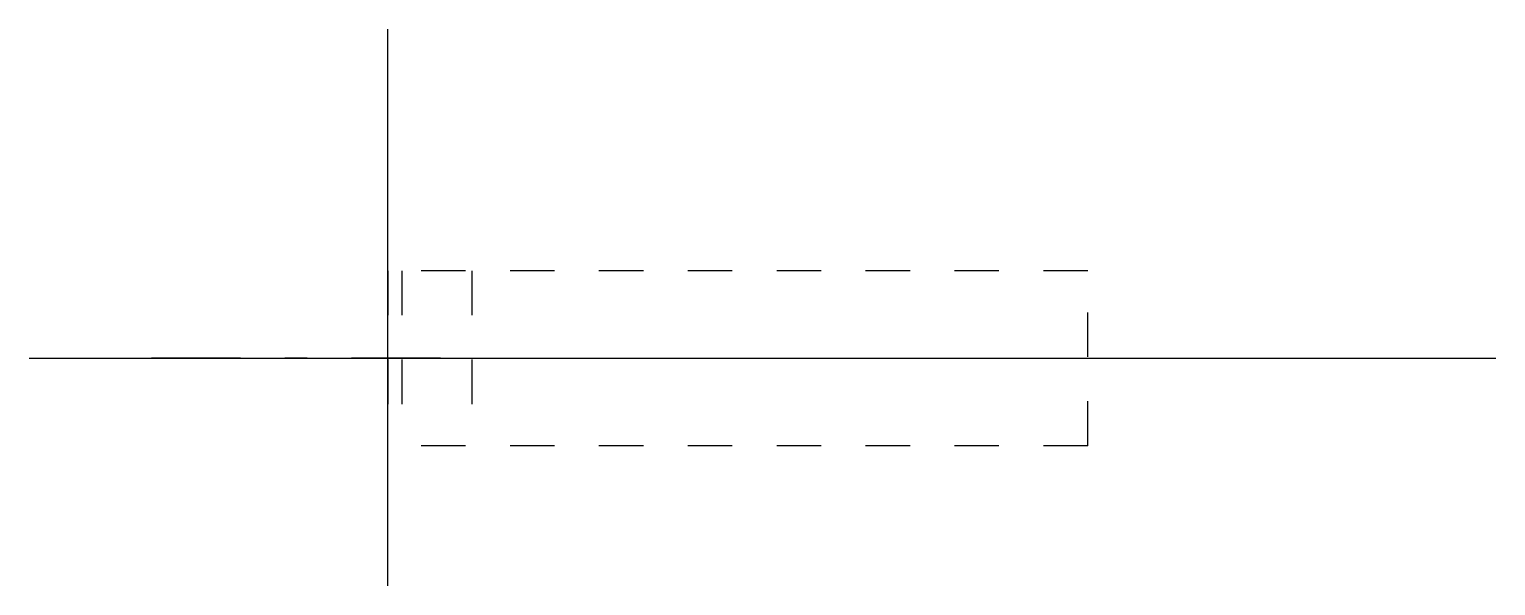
# Model space of a CAD drawing. Extents: x -51 to 158, y -32 to 47.
import ezdxf

# ---------------------------------------------------------------- set-up
doc = ezdxf.new("R2010")
doc.units = 0
doc.linetypes.add('CENTER', pattern=[28.575, 12.7, -6.35, 3.175, -6.35])
doc.linetypes.add('DASHED', pattern=[12.7, 6.35, -6.35])
doc.layers.get('0').update_dxf_attribs({"linetype": 'CONTINUOUS'})

msp = doc.modelspace()

# ---------------------------------------------------------------- linework, layer by layer
at = {"linetype": 'CONTINUOUS'}
for p, q in [((0, -32.5), (0, 47)), ((-51.23, 0), (158.27, 0))]:
    msp.add_line(p, q, dxfattribs=at)
at = {"linetype": 'DASHED'}
for p, q in [((0, 12.5), (0, -12.5)), ((100, 12.5), (0, 12.5)), ((2, 12.5), (2, -12.5)), ((12, 12.5), (12, -12.5)), ((100, -12.5), (100, 12.5)), ((100, -12.5), (0, -12.5))]:
    msp.add_line(p, q, dxfattribs=at)
at = {"linetype": 'CENTER'}
msp.add_line((7.52, 0), (-37.48, 0), dxfattribs=at)

doc.saveas('drawing.dxf')
